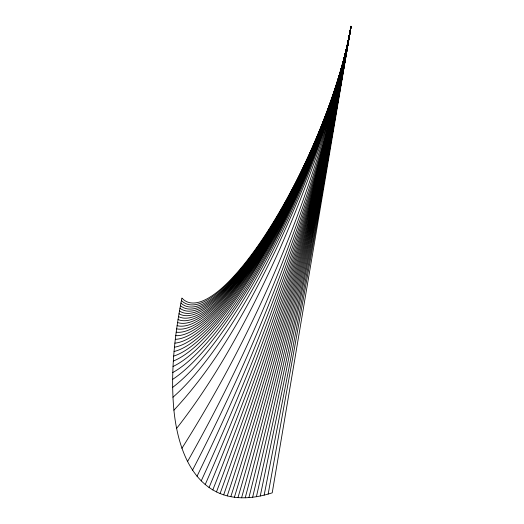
<?xml version="1.0" encoding="UTF-8"?>
<svg xmlns="http://www.w3.org/2000/svg" width="524" height="524" viewBox="0 0 524 524"><rect width="100%" height="100%" fill="white"/><g stroke="black" fill="none" stroke-linecap="round" stroke-linejoin="round"><path stroke-width="0.79" d="M351.368 26.665L350.988 26.541L272.218 492.835C256.668 497.859 239.481 499.981 223.676 494.846C189.085 483.357 177.197 442.721 173.909 410.187C170.366 372.649 174.649 334.875 181.9 298.025A188.129 51.123 -65.8 0 0 268.399 230.154A188.129 51.123 -65.8 0 0 349.318 35.56L350.884 26.2M350.726 26.875L350.988 26.541L316.981 223.119L268.15 494.066M350.386 30.071C323.02 188.136 282.783 343.692 237.975 497.623M252.633 497.243C289.582 341.871 323.852 185.765 350.687 28.303A237.876 62.566 -66.5 0 1 172.776 372.531M349.469 35.409L350.687 28.303A244.092 63.935 -66.5 0 1 172.632 379.363M349.161 37.191L350.687 28.303A190.756 51.745 -65.9 0 1 271.013 227.18A190.756 51.745 -65.9 0 1 180.924 303.042M245.225 497.793C286.373 342.126 323.878 185.313 350.988 26.541L348.257 42.568C321.978 194.784 290.257 346.01 256.413 496.706M348.224 42.601L350.687 28.303A217.846 58.066 -66.2 0 1 274.222 232.689A217.846 58.066 -66.2 0 1 174.459 347.209M349.148 37.211L350.687 28.303A189.754 51.509 -65.8 0 1 349.685 33.719C335.596 108.291 309.9 180.236 279.521 249.621C251.251 312.356 219.17 374.084 176.601 428.429M178.52 316.575A198.242 53.52 -66 0 0 270.79 230.789A198.242 53.52 -66 0 0 350.032 31.892L350.68 28.309L347.923 44.389C321.232 196.755 286.602 347.622 248.907 497.604M241.584 497.8C284.571 342.965 323.459 186.754 350.68 28.309L350.366 30.091A207.714 55.734 -66.1 0 1 272.493 231.818A207.714 55.734 -66.1 0 1 176.202 332.183M347.261 48.057L350.68 28.309C322.81 187.31 276.58 342.532 223.676 494.846M234.385 497.256C280.975 344.301 322.561 189.472 350.071 31.853L349.076 37.283M347.818 44.507L350.065 31.859C322.253 189.636 277.779 344.013 227.246 495.881M347.884 44.435L350.988 26.541L332.255 133.044L310.188 250.249L285.39 374.935L260.258 496.005M175.756 335.668A209.967 56.251 -66.1 0 0 271.642 234.202A209.967 56.251 -66.1 0 0 349.698 33.706L350.68 28.309M348.512 40.82L350.988 26.541L333.271 128.701L312.632 242.383L288.862 368.372L264.162 495.121M347.536 46.282L348.178 42.64M181.907 448.295C261.889 321.762 319.869 180.439 349.731 33.667C322.103 190.782 279.181 344.805 230.815 496.68M174.066 351.48A220.938 58.767 -66.3 0 0 273.482 235.191A220.938 58.767 -66.3 0 0 350.039 31.885L350.373 30.084A224.39 59.553 -66.3 0 1 173.686 356.078M346.888 49.944L349.436 35.442C320.642 190.985 269.559 341.661 209.05 487.53M347.831 44.488C319.286 197.718 273.233 347.189 220.087 493.536M348.774 39.071L349.108 37.25C320.426 192.557 270.888 343.331 212.796 489.94M175.317 339.316A212.384 56.815 -66.1 0 0 272.487 233.684A212.384 56.815 -66.1 0 0 350.039 31.885L350.366 30.091A228.261 60.424 -66.3 0 1 173.339 361.043M348.453 40.879C319.85 195.197 272.028 345.355 216.464 491.918M348.342 40.99L349.056 37.309M348.729 39.117C318.572 187.415 261.803 329.976 187.52 461.585M192.504 470.172C262.308 335.943 317.348 193.048 347.726 44.592M205.205 484.576C266.618 343.679 317.839 197.496 347.399 46.426M347.039 48.287C316.706 196.86 263.277 340.142 197.011 476.277M346.705 50.121C316.575 199.087 264.581 343.03 201.216 480.914M348.316 41.023C333.212 114.003 306.782 184.258 275.041 251.533C247.413 307.817 216.975 364.042 173.909 410.187M174.885 343.141A214.991 57.411 -66.2 0 0 273.345 233.173A214.991 57.411 -66.2 0 0 350.366 30.091A262.491 67.897 -66.8 0 1 172.94 397.218M350.045 31.879A251.933 65.638 -66.6 0 1 172.638 387.38M350.366 30.084A232.689 61.413 -66.4 0 1 173.031 366.473M176.66 328.843A205.598 55.243 -66.1 0 0 272.238 231.405A205.598 55.243 -66.1 0 0 350.366 30.091A192.151 52.079 -65.9 0 1 270.607 228.444A192.151 52.079 -65.9 0 1 180.426 305.649M177.105 325.653A203.626 54.784 -66 0 0 271.995 231.012A203.626 54.784 -66 0 0 350.366 30.091A193.572 52.42 -65.9 0 1 270.784 228.778A193.572 52.42 -65.9 0 1 179.955 308.263M177.584 322.509A201.727 54.339 -66 0 0 271.773 230.606A201.727 54.339 -66 0 0 350.366 30.091A195.079 52.773 -65.9 0 1 270.967 229.139A195.079 52.773 -65.9 0 1 179.463 310.994M178.042 319.529A199.958 53.926 -66 0 0 271.556 230.233A199.958 53.926 -66 0 0 350.366 30.091A196.618 53.134 -65.9 0 1 271.157 229.486A196.618 53.134 -65.9 0 1 178.998 313.732M349.685 33.719A189.419 51.431 -65.8 0 1 269.133 229.591A189.419 51.431 -65.8 0 1 181.409 300.507"/></g></svg>
